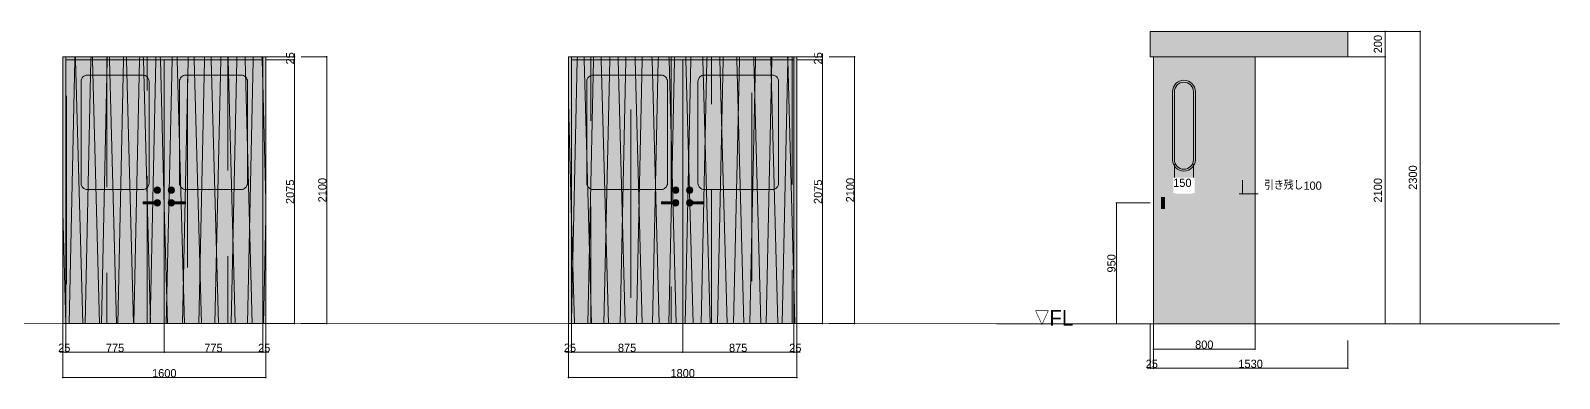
# Model space of a CAD drawing. Header units: millimetres. Extents: x -376000 to 292178, y -193032 to 188048.
# Drawn here: x -245983 to -233942, y 87299 to 90035 of the extents above; entities that cross this region are included whole.
import ezdxf

# ---------------------------------------------------------------- set-up
doc = ezdxf.new("R2010")
doc.units = ezdxf.units.MM
doc.header["$PDMODE"] = 1
doc.header["$PDSIZE"] = -2
doc.layers.add('02_0.25', color=1, linetype='Continuous', lineweight=25, true_color=0xff0000)
doc.layers.add('04_0.10', color=7, linetype='Continuous', lineweight=9, true_color=0x0099ff)
for name, color, linetype, lineweight in [('07_文字・記号', 7, 'Continuous', 9), ('_平面図（新設） (2D)', 7, 'Continuous', 5), ('一般', 7, 'Continuous', 5), ('寸法', 7, 'Continuous', 5)]:
    doc.layers.add(name, color=color, linetype=linetype, lineweight=lineweight)
doc.styles.add('Hiragino Kaku Gothic Pro W3', font='', dxfattribs={"bigfont": 'Hiragino Kaku Gothic Pro W3'})
doc.styles.add('Hiragino Sans W3', font='', dxfattribs={"bigfont": 'Hiragino Sans W3'})
doc.styles.get('Hiragino Kaku Gothic Pro W3').set_extended_font_data('Hiragino Kaku Gothic Pro W3')
doc.styles.get('Hiragino Sans W3').set_extended_font_data('Hiragino Sans W3')
doc.dimstyles.new('建具表寸法', dxfattribs={"dimtxt": 161.781684, "dimasz": 0.199988, "dimexe": 0, "dimexo": 0.3, "dimgap": 0.005, "dimtad": 1, "dimdsep": 46, "dimtxsty": 'Hiragino Sans W3', "dimblk": 'DOT', "dimblk1": 'DOT', "dimblk2": 'DOT', "dimcen": 0, "dimazin": 0, "dimtfac": 1, "dimtix": 1, "dimtmove": 0, "dimatfit": 0, "dimldrblk": 'VW_FILLEDARROW', "dimfxl": 1, "dimfrac": 2, "dimtolj": 1, "dimarcsym": 0})
pattern_1 = [(91.554305, (0, 0), (129.37061, 153.983275), []), (90, (680.5, 445.5), (317.5, 762), [1481.6667, -673.5948]), (88.757476, (346.78, 21.5), (124.20722, -159.51736), [])]

# ---------------------------------------------------------------- blocks, each defined once
blk = doc.blocks.new('グループ-724')
at = {"layer": '04_0.10', "linetype": 'Continuous', "lineweight": 0, "true_color": 0xeee9cc}
blk.add_hatch(color=254, dxfattribs=at).paths.add_polyline_path([(-245705, 89805), (-244930, 89805), (-244930, 87730), (-245705, 87730)])
at = {"layer": '04_0.10', "linetype": 'Continuous', "lineweight": 5, "true_color": 0xccbb66}
h = blk.add_hatch(dxfattribs=at)
h.set_pattern_fill('木目縦（薄茶）-2', color=43, style=0, pattern_type=2)
h.set_pattern_definition(pattern_1)
h.paths.add_polyline_path([(-245705, 89805), (-244930, 89805), (-244930, 87730), (-245705, 87730)])
at = {"layer": '04_0.10', "linetype": 'Continuous', "lineweight": 0, "true_color": 0xd9e6cf}
h = blk.add_hatch(color=254, dxfattribs=at)
edge = h.paths.add_edge_path()
edge.add_arc((-245535, 88835), 50, 180, 270)
edge.add_line((-245535, 88785), (-245100, 88785))
edge.add_arc((-245100, 88835), 50, 270, 360)
edge.add_line((-245050, 88835), (-245050, 89635))
edge.add_arc((-245100, 89635), 50, 0, 90)
edge.add_line((-245100, 89685), (-245535, 89685))
edge.add_arc((-245535, 89635), 50, 90, 180)
edge.add_line((-245585, 89635), (-245585, 88835))
at = {"layer": '04_0.10', "linetype": 'Continuous', "lineweight": 0}
h = blk.add_hatch(color=254, dxfattribs=at)
edge = h.paths.add_edge_path()
edge.add_arc((-244985, 88780), 25, 0, 360)
h = blk.add_hatch(color=254, dxfattribs=at)
edge = h.paths.add_edge_path()
edge.add_arc((-244978, 88680), 7, 270, 450)
edge.add_line((-244978, 88687), (-245097, 88687))
edge.add_line((-245097, 88687), (-245097, 88673))
edge.add_line((-245097, 88673), (-244978, 88673))
h = blk.add_hatch(color=254, dxfattribs=at)
edge = h.paths.add_edge_path()
edge.add_arc((-244985, 88680), 25, 0, 360)
at = {"layer": '04_0.10', "color": 251, "flags": 128}
for points in [[(-245705, 89805), (-244930, 89805), (-244930, 87730), (-245705, 87730)], [(-245705, 89805), (-244930, 89805), (-244930, 87730), (-245705, 87730)], [(-244988, 88792), (-244983, 88792), (-244983, 88767), (-244988, 88767)]]:
    blk.add_lwpolyline(points, close=True, dxfattribs=at)
for points in [[(-245585, 88835, 0.414214), (-245535, 88785), (-245100, 88785, 0.414214), (-245050, 88835), (-245050, 89635, 0.414214), (-245100, 89685), (-245535, 89685, 0.414214), (-245585, 89635)], [(-244978, 88673, 1), (-244978, 88687), (-245097, 88687), (-245097, 88673)]]:
    blk.add_lwpolyline(points, format="xyb", close=True, dxfattribs=at)
at = {"layer": '04_0.10', "color": 251}
for centre in [(-244985, 88780), (-244985, 88680)]:
    blk.add_circle(centre, 25, dxfattribs=at)
blk = doc.blocks.new('グループ-725')
at = {"layer": '04_0.10', "linetype": 'Continuous', "lineweight": 0, "true_color": 0xeee9cc}
blk.add_hatch(color=254, dxfattribs=at).paths.add_polyline_path([(-244155, 89805), (-244930, 89805), (-244930, 87730), (-244155, 87730)])
at = {"layer": '04_0.10', "linetype": 'Continuous', "lineweight": 5, "true_color": 0xccbb66}
h = blk.add_hatch(dxfattribs=at)
h.set_pattern_fill('木目縦（薄茶）-2', color=43, style=0, pattern_type=2)
h.set_pattern_definition(pattern_1)
h.paths.add_polyline_path([(-244155, 89805), (-244930, 89805), (-244930, 87730), (-244155, 87730)])
at = {"layer": '04_0.10', "linetype": 'Continuous', "lineweight": 0, "true_color": 0xd9e6cf}
h = blk.add_hatch(color=254, dxfattribs=at)
edge = h.paths.add_edge_path()
edge.add_arc((-244325, 88835), 50, 270, 360, ccw=False)
edge.add_line((-244325, 88785), (-244760, 88785))
edge.add_arc((-244760, 88835), 50, 180, 270, ccw=False)
edge.add_line((-244810, 88835), (-244810, 89635))
edge.add_arc((-244760, 89635), 50, 90, 180, ccw=False)
edge.add_line((-244760, 89685), (-244325, 89685))
edge.add_arc((-244325, 89635), 50, 0, 90, ccw=False)
edge.add_line((-244275, 89635), (-244275, 88835))
at = {"layer": '04_0.10', "linetype": 'Continuous', "lineweight": 0}
h = blk.add_hatch(color=254, dxfattribs=at)
edge = h.paths.add_edge_path()
edge.add_arc((-244875, 88780), 25, 0, 360)
h = blk.add_hatch(color=254, dxfattribs=at)
edge = h.paths.add_edge_path()
edge.add_arc((-244875, 88680), 25, 0, 360)
h = blk.add_hatch(color=254, dxfattribs=at)
edge = h.paths.add_edge_path()
edge.add_arc((-244883, 88680), 7, 90, 270, ccw=False)
edge.add_line((-244883, 88687), (-244764, 88687))
edge.add_line((-244764, 88687), (-244764, 88673))
edge.add_line((-244764, 88673), (-244883, 88673))
at = {"layer": '04_0.10', "color": 251, "flags": 128}
for points in [[(-244155, 89805), (-244930, 89805), (-244930, 87730), (-244155, 87730)], [(-244155, 89805), (-244930, 89805), (-244930, 87730), (-244155, 87730)], [(-244878, 88792), (-244873, 88792), (-244873, 88767), (-244878, 88767)]]:
    blk.add_lwpolyline(points, close=True, dxfattribs=at)
for points in [[(-244275, 88835, -0.414214), (-244325, 88785), (-244760, 88785, -0.414214), (-244810, 88835), (-244810, 89635, -0.414214), (-244760, 89685), (-244325, 89685, -0.414214), (-244275, 89635)], [(-244883, 88673, -1), (-244883, 88687), (-244764, 88687), (-244764, 88673)]]:
    blk.add_lwpolyline(points, format="xyb", close=True, dxfattribs=at)
at = {"layer": '04_0.10', "color": 251}
for centre in [(-244875, 88780), (-244875, 88680)]:
    blk.add_circle(centre, 25, dxfattribs=at)
blk = doc.blocks.new('グループ-726')
at = {"layer": '04_0.10', "color": 251}
for name in ['グループ-724', 'グループ-725']:
    blk.add_blockref(name, (0, 0), dxfattribs=at)
blk = doc.blocks.new('グループ-727')
at = {"layer": '04_0.10', "linetype": 'Continuous', "lineweight": 0, "true_color": 0xeee9cc, "transparency": 33554687}
for points in [[(-245730, 89830), (-245705, 89830), (-245705, 87730), (-245730, 87730)], [(-245705, 89830), (-244155, 89830), (-244155, 89805), (-245705, 89805)], [(-244155, 89830), (-244130, 89830), (-244130, 87730), (-244155, 87730)]]:
    blk.add_hatch(color=254, dxfattribs=at).paths.add_polyline_path(points)
at = {"layer": '04_0.10', "linetype": 'Continuous', "lineweight": 5, "true_color": 0xccbb66, "transparency": 33554687}
h = blk.add_hatch(dxfattribs=at)
h.set_pattern_fill('木目縦（薄茶）-2', color=43, style=0, pattern_type=2)
h.set_pattern_definition(pattern_1)
h.paths.add_polyline_path([(-245730, 89830), (-245705, 89830), (-245705, 87730), (-245730, 87730)])
h = blk.add_hatch(dxfattribs=at)
h.set_pattern_fill('木目縦（薄茶）-2', color=43, style=0, pattern_type=2)
h.set_pattern_definition(pattern_1)
h.paths.add_polyline_path([(-245705, 89830), (-244155, 89830), (-244155, 89805), (-245705, 89805)])
h = blk.add_hatch(dxfattribs=at)
h.set_pattern_fill('木目縦（薄茶）-2', color=43, style=0, pattern_type=2)
h.set_pattern_definition(pattern_1)
h.paths.add_polyline_path([(-244155, 89830), (-244130, 89830), (-244130, 87730), (-244155, 87730)])
at = {"layer": '04_0.10', "color": 251, "transparency": 33554687, "flags": 128}
for points in [[(-245730, 89830), (-245705, 89830), (-245705, 87730), (-245730, 87730)], [(-245705, 89830), (-244155, 89830), (-244155, 89805), (-245705, 89805)], [(-244155, 89830), (-244130, 89830), (-244130, 87730), (-244155, 87730)]]:
    blk.add_lwpolyline(points, close=True, dxfattribs=at)
at = {"layer": '04_0.10', "color": 7}
blk.add_blockref('グループ-726', (0, 0), dxfattribs=at)
blk = doc.blocks.new('_Dot')
at = {"color": 0, "linetype": 'ByBlock', "lineweight": -2}
blk.add_line((-0.5, 0), (-1, 0), dxfattribs=at)
at = {"color": 0, "linetype": 'ByBlock', "const_width": 0.5}
blk.add_lwpolyline([(-0.25, 0, 1), (0.25, 0, 1)], format="xyb", close=True, dxfattribs=at)
blk = doc.blocks.new('*D1166')
at = {"layer": 'Defpoints', "color": 0}
for p in [(-244130, 89830), (-243905, 89830), (-244130, 89805)]:
    blk.add_point(p, dxfattribs=at)
at = {"layer": '一般', "color": 0, "lineweight": -2}
for p, q in [((-244130, 89830), (-243905, 89830)), ((-243905, 89842), (-243905, 89854)), ((-243905, 89805), (-243905, 89830)), ((-244130, 89805), (-243905, 89805)), ((-243905, 89793), (-243905, 89781))]:
    blk.add_line(p, q, dxfattribs=at)
at = {"layer": '一般', "color": 0, "lineweight": -2, "xscale": 11.999267578125, "yscale": 11.999267578125, "zscale": 11.999267578125}
for p, rotation in [((-243905, 89830), 270), ((-243905, 89805), 90)]:
    blk.add_blockref('_Dot', p, dxfattribs=dict(at, rotation=rotation))
at = {"layer": '一般', "color": 0, "insert": (-243939, 89817), "char_height": 64.7, "attachment_point": 5, "rotation": 90, "style": 'Hiragino Kaku Gothic Pro W3'}
blk.add_mtext('\\A1;25', dxfattribs=at)
blk = doc.blocks.new('VW_FILLEDARROW')
at = {"color": 0, "linetype": 'Continuous', "lineweight": 5, "transparency": 16777216, "flags": 128}
blk.add_lwpolyline([(-161.3, 43.2), (0, 0), (-161.3, -43.2)], close=True, dxfattribs=at)
blk = doc.blocks.new('*D1167')
at = {"layer": 'Defpoints', "color": 0}
for p in [(-244130, 89805), (-243905, 89805), (-244130, 87730)]:
    blk.add_point(p, dxfattribs=at)
at = {"layer": '一般', "color": 0, "lineweight": -2}
for p, q in [((-244130, 89805), (-243905, 89805)), ((-243905, 87742), (-243905, 89793)), ((-244130, 87730), (-243905, 87730))]:
    blk.add_line(p, q, dxfattribs=at)
at = {"layer": '一般', "color": 0, "lineweight": -2, "xscale": 11.999267578125, "yscale": 11.999267578125, "zscale": 11.999267578125}
for p, rotation in [((-243905, 89805), 90), ((-243905, 87730), 270)]:
    blk.add_blockref('_Dot', p, dxfattribs=dict(at, rotation=rotation))
at = {"layer": '一般', "color": 0, "insert": (-243939, 88767), "char_height": 64.7, "attachment_point": 5, "rotation": 90, "style": 'Hiragino Kaku Gothic Pro W3'}
blk.add_mtext('\\A1;2075', dxfattribs=at)
blk = doc.blocks.new('*D1168')
at = {"layer": 'Defpoints', "color": 0}
for p in [(-244155, 87730), (-244130, 87730), (-244130, 87505)]:
    blk.add_point(p, dxfattribs=at)
at = {"layer": '一般', "color": 0, "lineweight": -2}
for p, q in [((-244155, 87730), (-244155, 87505)), ((-244130, 87730), (-244130, 87505)), ((-244167, 87505), (-244179, 87505)), ((-244155, 87505), (-244130, 87505)), ((-244118, 87505), (-244106, 87505))]:
    blk.add_line(p, q, dxfattribs=at)
at = {"layer": '一般', "color": 0, "lineweight": -2, "xscale": 11.999267578125, "yscale": 11.999267578125, "zscale": 11.999267578125}
blk.add_blockref('_Dot', (-244155, 87505), dxfattribs=at)
at = {"layer": '一般', "color": 0, "lineweight": -2, "xscale": 11.999267578125, "yscale": 11.999267578125, "zscale": 11.999267578125, "rotation": 180}
blk.add_blockref('_Dot', (-244130, 87505), dxfattribs=at)
at = {"layer": '一般', "color": 0, "insert": (-244143, 87538), "char_height": 64.7, "attachment_point": 5, "style": 'Hiragino Kaku Gothic Pro W3'}
blk.add_mtext('\\A1;25', dxfattribs=at)
blk = doc.blocks.new('*D1169')
at = {"layer": 'Defpoints', "color": 0}
for p in [(-244930, 87730), (-244155, 87730), (-244155, 87505)]:
    blk.add_point(p, dxfattribs=at)
at = {"layer": '一般', "color": 0, "lineweight": -2}
for p, q in [((-244930, 87730), (-244930, 87505)), ((-244155, 87730), (-244155, 87505)), ((-244918, 87505), (-244167, 87505))]:
    blk.add_line(p, q, dxfattribs=at)
at = {"layer": '一般', "color": 0, "lineweight": -2, "xscale": 11.999267578125, "yscale": 11.999267578125, "zscale": 11.999267578125, "rotation": 180}
blk.add_blockref('_Dot', (-244930, 87505), dxfattribs=at)
at = {"layer": '一般', "color": 0, "lineweight": -2, "xscale": 11.999267578125, "yscale": 11.999267578125, "zscale": 11.999267578125}
blk.add_blockref('_Dot', (-244155, 87505), dxfattribs=at)
at = {"layer": '一般', "color": 0, "insert": (-244543, 87538), "char_height": 64.7, "attachment_point": 5, "style": 'Hiragino Kaku Gothic Pro W3'}
blk.add_mtext('\\A1;775', dxfattribs=at)
blk = doc.blocks.new('*D1170')
at = {"layer": 'Defpoints', "color": 0}
for p in [(-245705, 87730), (-244930, 87730), (-244930, 87505)]:
    blk.add_point(p, dxfattribs=at)
at = {"layer": '一般', "color": 0, "lineweight": -2}
for p, q in [((-245705, 87730), (-245705, 87505)), ((-244930, 87730), (-244930, 87505)), ((-245693, 87505), (-244942, 87505))]:
    blk.add_line(p, q, dxfattribs=at)
at = {"layer": '一般', "color": 0, "lineweight": -2, "xscale": 11.999267578125, "yscale": 11.999267578125, "zscale": 11.999267578125, "rotation": 180}
blk.add_blockref('_Dot', (-245705, 87505), dxfattribs=at)
at = {"layer": '一般', "color": 0, "lineweight": -2, "xscale": 11.999267578125, "yscale": 11.999267578125, "zscale": 11.999267578125}
blk.add_blockref('_Dot', (-244930, 87505), dxfattribs=at)
at = {"layer": '一般', "color": 0, "insert": (-245318, 87538), "char_height": 64.7, "attachment_point": 5, "style": 'Hiragino Kaku Gothic Pro W3'}
blk.add_mtext('\\A1;775', dxfattribs=at)
blk = doc.blocks.new('*D1171')
at = {"layer": 'Defpoints', "color": 0}
for p in [(-245730, 87730), (-245705, 87730), (-245705, 87505)]:
    blk.add_point(p, dxfattribs=at)
at = {"layer": '一般', "color": 0, "lineweight": -2}
for p, q in [((-245730, 87730), (-245730, 87505)), ((-245705, 87730), (-245705, 87505)), ((-245742, 87505), (-245754, 87505)), ((-245730, 87505), (-245705, 87505)), ((-245693, 87505), (-245681, 87505))]:
    blk.add_line(p, q, dxfattribs=at)
at = {"layer": '一般', "color": 0, "lineweight": -2, "xscale": 11.999267578125, "yscale": 11.999267578125, "zscale": 11.999267578125}
blk.add_blockref('_Dot', (-245730, 87505), dxfattribs=at)
at = {"layer": '一般', "color": 0, "lineweight": -2, "xscale": 11.999267578125, "yscale": 11.999267578125, "zscale": 11.999267578125, "rotation": 180}
blk.add_blockref('_Dot', (-245705, 87505), dxfattribs=at)
at = {"layer": '一般', "color": 0, "insert": (-245718, 87539), "char_height": 64.7, "attachment_point": 5, "style": 'Hiragino Kaku Gothic Pro W3'}
blk.add_mtext('\\A1;25', dxfattribs=at)
blk = doc.blocks.new('*D1172')
at = {"layer": 'Defpoints', "color": 0}
for p in [(-245730, 87505), (-244130, 87505), (-244130, 87305)]:
    blk.add_point(p, dxfattribs=at)
at = {"layer": '一般', "color": 0, "lineweight": -2}
for p, q in [((-245730, 87505), (-245730, 87305)), ((-244130, 87505), (-244130, 87305)), ((-245718, 87305), (-244142, 87305))]:
    blk.add_line(p, q, dxfattribs=at)
at = {"layer": '一般', "color": 0, "lineweight": -2, "xscale": 11.999267578125, "yscale": 11.999267578125, "zscale": 11.999267578125, "rotation": 180}
blk.add_blockref('_Dot', (-245730, 87305), dxfattribs=at)
at = {"layer": '一般', "color": 0, "lineweight": -2, "xscale": 11.999267578125, "yscale": 11.999267578125, "zscale": 11.999267578125}
blk.add_blockref('_Dot', (-244130, 87305), dxfattribs=at)
at = {"layer": '一般', "color": 0, "insert": (-244930, 87339), "char_height": 64.7, "attachment_point": 5, "style": 'Hiragino Kaku Gothic Pro W3'}
blk.add_mtext('\\A1;1600', dxfattribs=at)
blk = doc.blocks.new('グループ-728')
at = {"layer": '04_0.10', "linetype": 'Continuous', "lineweight": 0, "true_color": 0xeee9cc}
blk.add_hatch(color=254, dxfattribs=at).paths.add_polyline_path([(-241722, 89805), (-240847, 89805), (-240847, 87730), (-241722, 87730)])
at = {"layer": '04_0.10', "linetype": 'Continuous', "lineweight": 5, "true_color": 0xccbb66}
h = blk.add_hatch(dxfattribs=at)
h.set_pattern_fill('木目縦（薄茶）-2', color=43, style=0, pattern_type=2)
h.set_pattern_definition(pattern_1)
h.paths.add_polyline_path([(-241722, 89805), (-240847, 89805), (-240847, 87730), (-241722, 87730)])
at = {"layer": '04_0.10', "linetype": 'Continuous', "lineweight": 0, "true_color": 0xd9e6cf}
h = blk.add_hatch(color=254, dxfattribs=at)
edge = h.paths.add_edge_path()
edge.add_arc((-241552, 88835), 50, 180, 270)
edge.add_line((-241552, 88785), (-241017, 88785))
edge.add_arc((-241017, 88835), 50, 270, 360)
edge.add_line((-240967, 88835), (-240967, 89635))
edge.add_arc((-241017, 89635), 50, 0, 90)
edge.add_line((-241017, 89685), (-241552, 89685))
edge.add_arc((-241552, 89635), 50, 90, 180)
edge.add_line((-241602, 89635), (-241602, 88835))
at = {"layer": '04_0.10', "linetype": 'Continuous', "lineweight": 0}
h = blk.add_hatch(color=254, dxfattribs=at)
edge = h.paths.add_edge_path()
edge.add_arc((-240902, 88780), 25, 0, 360)
h = blk.add_hatch(color=254, dxfattribs=at)
edge = h.paths.add_edge_path()
edge.add_arc((-240895, 88680), 7, 270, 450)
edge.add_line((-240895, 88687), (-241014, 88687))
edge.add_line((-241014, 88687), (-241014, 88673))
edge.add_line((-241014, 88673), (-240895, 88673))
h = blk.add_hatch(color=254, dxfattribs=at)
edge = h.paths.add_edge_path()
edge.add_arc((-240902, 88680), 25, 0, 360)
at = {"layer": '04_0.10', "color": 251, "flags": 128}
for points in [[(-241722, 89805), (-240847, 89805), (-240847, 87730), (-241722, 87730)], [(-241722, 89805), (-240847, 89805), (-240847, 87730), (-241722, 87730)], [(-240905, 88792), (-240900, 88792), (-240900, 88767), (-240905, 88767)]]:
    blk.add_lwpolyline(points, close=True, dxfattribs=at)
for points in [[(-241602, 88835, 0.414214), (-241552, 88785), (-241017, 88785, 0.414214), (-240967, 88835), (-240967, 89635, 0.414214), (-241017, 89685), (-241552, 89685, 0.414214), (-241602, 89635)], [(-240895, 88673, 1), (-240895, 88687), (-241014, 88687), (-241014, 88673)]]:
    blk.add_lwpolyline(points, format="xyb", close=True, dxfattribs=at)
at = {"layer": '04_0.10', "color": 251}
for centre in [(-240902, 88780), (-240902, 88680)]:
    blk.add_circle(centre, 25, dxfattribs=at)
blk = doc.blocks.new('グループ-729')
at = {"layer": '04_0.10', "linetype": 'Continuous', "lineweight": 0, "true_color": 0xeee9cc}
blk.add_hatch(color=254, dxfattribs=at).paths.add_polyline_path([(-239972, 89805), (-240847, 89805), (-240847, 87730), (-239972, 87730)])
at = {"layer": '04_0.10', "linetype": 'Continuous', "lineweight": 5, "true_color": 0xccbb66}
h = blk.add_hatch(dxfattribs=at)
h.set_pattern_fill('木目縦（薄茶）-2', color=43, style=0, pattern_type=2)
h.set_pattern_definition(pattern_1)
h.paths.add_polyline_path([(-239972, 89805), (-240847, 89805), (-240847, 87730), (-239972, 87730)])
at = {"layer": '04_0.10', "linetype": 'Continuous', "lineweight": 0, "true_color": 0xd9e6cf}
h = blk.add_hatch(color=254, dxfattribs=at)
edge = h.paths.add_edge_path()
edge.add_arc((-240142, 88835), 50, 270, 360, ccw=False)
edge.add_line((-240142, 88785), (-240677, 88785))
edge.add_arc((-240677, 88835), 50, 180, 270, ccw=False)
edge.add_line((-240727, 88835), (-240727, 89635))
edge.add_arc((-240677, 89635), 50, 90, 180, ccw=False)
edge.add_line((-240677, 89685), (-240142, 89685))
edge.add_arc((-240142, 89635), 50, 0, 90, ccw=False)
edge.add_line((-240092, 89635), (-240092, 88835))
at = {"layer": '04_0.10', "linetype": 'Continuous', "lineweight": 0}
h = blk.add_hatch(color=254, dxfattribs=at)
edge = h.paths.add_edge_path()
edge.add_arc((-240792, 88780), 25, 0, 360)
h = blk.add_hatch(color=254, dxfattribs=at)
edge = h.paths.add_edge_path()
edge.add_arc((-240792, 88680), 25, 0, 360)
h = blk.add_hatch(color=254, dxfattribs=at)
edge = h.paths.add_edge_path()
edge.add_arc((-240799, 88680), 7, 90, 270, ccw=False)
edge.add_line((-240799, 88687), (-240681, 88687))
edge.add_line((-240681, 88687), (-240681, 88673))
edge.add_line((-240681, 88673), (-240799, 88673))
at = {"layer": '04_0.10', "color": 251, "flags": 128}
for points in [[(-239972, 89805), (-240847, 89805), (-240847, 87730), (-239972, 87730)], [(-239972, 89805), (-240847, 89805), (-240847, 87730), (-239972, 87730)], [(-240795, 88792), (-240790, 88792), (-240790, 88767), (-240795, 88767)]]:
    blk.add_lwpolyline(points, close=True, dxfattribs=at)
for points in [[(-240092, 88835, -0.414214), (-240142, 88785), (-240677, 88785, -0.414214), (-240727, 88835), (-240727, 89635, -0.414214), (-240677, 89685), (-240142, 89685, -0.414214), (-240092, 89635)], [(-240799, 88673, -1), (-240799, 88687), (-240681, 88687), (-240681, 88673)]]:
    blk.add_lwpolyline(points, format="xyb", close=True, dxfattribs=at)
at = {"layer": '04_0.10', "color": 251}
for centre in [(-240792, 88780), (-240792, 88680)]:
    blk.add_circle(centre, 25, dxfattribs=at)
blk = doc.blocks.new('グループ-730')
at = {"layer": '04_0.10', "color": 251}
for name in ['グループ-728', 'グループ-729']:
    blk.add_blockref(name, (0, 0), dxfattribs=at)
blk = doc.blocks.new('グループ-731')
at = {"layer": '04_0.10', "linetype": 'Continuous', "lineweight": 0, "true_color": 0xeee9cc, "transparency": 33554687}
for points in [[(-241747, 89830), (-241722, 89830), (-241722, 87730), (-241747, 87730)], [(-241722, 89830), (-239972, 89830), (-239972, 89805), (-241722, 89805)], [(-239972, 89830), (-239947, 89830), (-239947, 87730), (-239972, 87730)]]:
    blk.add_hatch(color=254, dxfattribs=at).paths.add_polyline_path(points)
at = {"layer": '04_0.10', "linetype": 'Continuous', "lineweight": 5, "true_color": 0xccbb66, "transparency": 33554687}
h = blk.add_hatch(dxfattribs=at)
h.set_pattern_fill('木目縦（薄茶）-2', color=43, style=0, pattern_type=2)
h.set_pattern_definition(pattern_1)
h.paths.add_polyline_path([(-241747, 89830), (-241722, 89830), (-241722, 87730), (-241747, 87730)])
h = blk.add_hatch(dxfattribs=at)
h.set_pattern_fill('木目縦（薄茶）-2', color=43, style=0, pattern_type=2)
h.set_pattern_definition(pattern_1)
h.paths.add_polyline_path([(-241722, 89830), (-239972, 89830), (-239972, 89805), (-241722, 89805)])
h = blk.add_hatch(dxfattribs=at)
h.set_pattern_fill('木目縦（薄茶）-2', color=43, style=0, pattern_type=2)
h.set_pattern_definition(pattern_1)
h.paths.add_polyline_path([(-239972, 89830), (-239947, 89830), (-239947, 87730), (-239972, 87730)])
at = {"layer": '04_0.10', "color": 251, "transparency": 33554687, "flags": 128}
for points in [[(-241747, 89830), (-241722, 89830), (-241722, 87730), (-241747, 87730)], [(-241722, 89830), (-239972, 89830), (-239972, 89805), (-241722, 89805)], [(-239972, 89830), (-239947, 89830), (-239947, 87730), (-239972, 87730)]]:
    blk.add_lwpolyline(points, close=True, dxfattribs=at)
at = {"layer": '04_0.10', "color": 7}
blk.add_blockref('グループ-730', (0, 0), dxfattribs=at)
blk = doc.blocks.new('*D1177')
at = {"layer": 'Defpoints', "color": 0}
for p in [(-239947, 89830), (-239747, 89830), (-239947, 89805)]:
    blk.add_point(p, dxfattribs=at)
at = {"layer": '一般', "color": 0, "lineweight": -2}
for p, q in [((-239947, 89830), (-239747, 89830)), ((-239747, 89842), (-239747, 89854)), ((-239747, 89805), (-239747, 89830)), ((-239947, 89805), (-239747, 89805)), ((-239747, 89793), (-239747, 89781))]:
    blk.add_line(p, q, dxfattribs=at)
at = {"layer": '一般', "color": 0, "lineweight": -2, "xscale": 11.999267578125, "yscale": 11.999267578125, "zscale": 11.999267578125}
for p, rotation in [((-239747, 89830), 270), ((-239747, 89805), 90)]:
    blk.add_blockref('_Dot', p, dxfattribs=dict(at, rotation=rotation))
at = {"layer": '一般', "color": 0, "insert": (-239781, 89817), "char_height": 64.7, "attachment_point": 5, "rotation": 90, "style": 'Hiragino Kaku Gothic Pro W3'}
blk.add_mtext('\\A1;25', dxfattribs=at)
blk = doc.blocks.new('*D1178')
at = {"layer": 'Defpoints', "color": 0}
for p in [(-239947, 89805), (-239747, 89805), (-239947, 87730)]:
    blk.add_point(p, dxfattribs=at)
at = {"layer": '一般', "color": 0, "lineweight": -2}
for p, q in [((-239947, 89805), (-239747, 89805)), ((-239747, 87742), (-239747, 89793)), ((-239947, 87730), (-239747, 87730))]:
    blk.add_line(p, q, dxfattribs=at)
at = {"layer": '一般', "color": 0, "lineweight": -2, "xscale": 11.999267578125, "yscale": 11.999267578125, "zscale": 11.999267578125}
for p, rotation in [((-239747, 89805), 90), ((-239747, 87730), 270)]:
    blk.add_blockref('_Dot', p, dxfattribs=dict(at, rotation=rotation))
at = {"layer": '一般', "color": 0, "insert": (-239781, 88767), "char_height": 64.7, "attachment_point": 5, "rotation": 90, "style": 'Hiragino Kaku Gothic Pro W3'}
blk.add_mtext('\\A1;2075', dxfattribs=at)
blk = doc.blocks.new('*D1179')
at = {"layer": 'Defpoints', "color": 0}
for p in [(-239693, 89830), (-239493, 89830), (-239693, 87730)]:
    blk.add_point(p, dxfattribs=at)
at = {"layer": '一般', "color": 0, "lineweight": -2}
for p, q in [((-239693, 89830), (-239493, 89830)), ((-239493, 87742), (-239493, 89818)), ((-239693, 87730), (-239493, 87730))]:
    blk.add_line(p, q, dxfattribs=at)
at = {"layer": '一般', "color": 0, "lineweight": -2, "xscale": 11.999267578125, "yscale": 11.999267578125, "zscale": 11.999267578125}
for p, rotation in [((-239493, 89830), 90), ((-239493, 87730), 270)]:
    blk.add_blockref('_Dot', p, dxfattribs=dict(at, rotation=rotation))
at = {"layer": '一般', "color": 0, "insert": (-239527, 88780), "char_height": 64.7, "attachment_point": 5, "rotation": 90, "style": 'Hiragino Kaku Gothic Pro W3'}
blk.add_mtext('\\A1;2100', dxfattribs=at)
blk = doc.blocks.new('*D1180')
at = {"layer": 'Defpoints', "color": 0}
for p in [(-239972, 87730), (-239947, 87730), (-239947, 87505)]:
    blk.add_point(p, dxfattribs=at)
at = {"layer": '一般', "color": 0, "lineweight": -2}
for p, q in [((-239972, 87730), (-239972, 87505)), ((-239947, 87730), (-239947, 87505)), ((-239984, 87505), (-239996, 87505)), ((-239972, 87505), (-239947, 87505)), ((-239935, 87505), (-239923, 87505))]:
    blk.add_line(p, q, dxfattribs=at)
at = {"layer": '一般', "color": 0, "lineweight": -2, "xscale": 11.999267578125, "yscale": 11.999267578125, "zscale": 11.999267578125}
blk.add_blockref('_Dot', (-239972, 87505), dxfattribs=at)
at = {"layer": '一般', "color": 0, "lineweight": -2, "xscale": 11.999267578125, "yscale": 11.999267578125, "zscale": 11.999267578125, "rotation": 180}
blk.add_blockref('_Dot', (-239947, 87505), dxfattribs=at)
at = {"layer": '一般', "color": 0, "insert": (-239960, 87538), "char_height": 64.7, "attachment_point": 5, "style": 'Hiragino Kaku Gothic Pro W3'}
blk.add_mtext('\\A1;25', dxfattribs=at)
blk = doc.blocks.new('*D1181')
at = {"layer": 'Defpoints', "color": 0}
for p in [(-240847, 87730), (-239972, 87730), (-239972, 87505)]:
    blk.add_point(p, dxfattribs=at)
at = {"layer": '一般', "color": 0, "lineweight": -2}
for p, q in [((-240847, 87730), (-240847, 87505)), ((-239972, 87730), (-239972, 87505)), ((-240835, 87505), (-239984, 87505))]:
    blk.add_line(p, q, dxfattribs=at)
at = {"layer": '一般', "color": 0, "lineweight": -2, "xscale": 11.999267578125, "yscale": 11.999267578125, "zscale": 11.999267578125, "rotation": 180}
blk.add_blockref('_Dot', (-240847, 87505), dxfattribs=at)
at = {"layer": '一般', "color": 0, "lineweight": -2, "xscale": 11.999267578125, "yscale": 11.999267578125, "zscale": 11.999267578125}
blk.add_blockref('_Dot', (-239972, 87505), dxfattribs=at)
at = {"layer": '一般', "color": 0, "insert": (-240410, 87539), "char_height": 64.7, "attachment_point": 5, "style": 'Hiragino Kaku Gothic Pro W3'}
blk.add_mtext('\\A1;875', dxfattribs=at)
blk = doc.blocks.new('*D1182')
at = {"layer": 'Defpoints', "color": 0}
for p in [(-241722, 87730), (-240847, 87730), (-240847, 87505)]:
    blk.add_point(p, dxfattribs=at)
at = {"layer": '一般', "color": 0, "lineweight": -2}
for p, q in [((-241722, 87730), (-241722, 87505)), ((-240847, 87730), (-240847, 87505)), ((-241710, 87505), (-240859, 87505))]:
    blk.add_line(p, q, dxfattribs=at)
at = {"layer": '一般', "color": 0, "lineweight": -2, "xscale": 11.999267578125, "yscale": 11.999267578125, "zscale": 11.999267578125, "rotation": 180}
blk.add_blockref('_Dot', (-241722, 87505), dxfattribs=at)
at = {"layer": '一般', "color": 0, "lineweight": -2, "xscale": 11.999267578125, "yscale": 11.999267578125, "zscale": 11.999267578125}
blk.add_blockref('_Dot', (-240847, 87505), dxfattribs=at)
at = {"layer": '一般', "color": 0, "insert": (-241285, 87539), "char_height": 64.7, "attachment_point": 5, "style": 'Hiragino Kaku Gothic Pro W3'}
blk.add_mtext('\\A1;875', dxfattribs=at)
blk = doc.blocks.new('*D1183')
at = {"layer": 'Defpoints', "color": 0}
for p in [(-241747, 87730), (-241722, 87730), (-241722, 87505)]:
    blk.add_point(p, dxfattribs=at)
at = {"layer": '一般', "color": 0, "lineweight": -2}
for p, q in [((-241747, 87730), (-241747, 87505)), ((-241722, 87730), (-241722, 87505)), ((-241759, 87505), (-241771, 87505)), ((-241747, 87505), (-241722, 87505)), ((-241710, 87505), (-241698, 87505))]:
    blk.add_line(p, q, dxfattribs=at)
at = {"layer": '一般', "color": 0, "lineweight": -2, "xscale": 11.999267578125, "yscale": 11.999267578125, "zscale": 11.999267578125}
blk.add_blockref('_Dot', (-241747, 87505), dxfattribs=at)
at = {"layer": '一般', "color": 0, "lineweight": -2, "xscale": 11.999267578125, "yscale": 11.999267578125, "zscale": 11.999267578125, "rotation": 180}
blk.add_blockref('_Dot', (-241722, 87505), dxfattribs=at)
at = {"layer": '一般', "color": 0, "insert": (-241735, 87539), "char_height": 64.7, "attachment_point": 5, "style": 'Hiragino Kaku Gothic Pro W3'}
blk.add_mtext('\\A1;25', dxfattribs=at)
blk = doc.blocks.new('*D1184')
at = {"layer": 'Defpoints', "color": 0}
for p in [(-241747, 87505), (-239947, 87505), (-239947, 87305)]:
    blk.add_point(p, dxfattribs=at)
at = {"layer": '一般', "color": 0, "lineweight": -2}
for p, q in [((-241747, 87505), (-241747, 87305)), ((-239947, 87505), (-239947, 87305)), ((-241735, 87305), (-239959, 87305))]:
    blk.add_line(p, q, dxfattribs=at)
at = {"layer": '一般', "color": 0, "lineweight": -2, "xscale": 11.999267578125, "yscale": 11.999267578125, "zscale": 11.999267578125, "rotation": 180}
blk.add_blockref('_Dot', (-241747, 87305), dxfattribs=at)
at = {"layer": '一般', "color": 0, "lineweight": -2, "xscale": 11.999267578125, "yscale": 11.999267578125, "zscale": 11.999267578125}
blk.add_blockref('_Dot', (-239947, 87305), dxfattribs=at)
at = {"layer": '一般', "color": 0, "insert": (-240847, 87339), "char_height": 64.7, "attachment_point": 5, "style": 'Hiragino Kaku Gothic Pro W3'}
blk.add_mtext('\\A1;1800', dxfattribs=at)
blk = doc.blocks.new('*D1185')
at = {"layer": 'Defpoints', "color": 0}
for p in [(-243851, 89830), (-243651, 89830), (-243851, 87730)]:
    blk.add_point(p, dxfattribs=at)
at = {"layer": '一般', "color": 0, "lineweight": -2}
for p, q in [((-243851, 89830), (-243651, 89830)), ((-243651, 87742), (-243651, 89818)), ((-243851, 87730), (-243651, 87730))]:
    blk.add_line(p, q, dxfattribs=at)
at = {"layer": '一般', "color": 0, "lineweight": -2, "xscale": 11.999267578125, "yscale": 11.999267578125, "zscale": 11.999267578125}
for p, rotation in [((-243651, 89830), 90), ((-243651, 87730), 270)]:
    blk.add_blockref('_Dot', p, dxfattribs=dict(at, rotation=rotation))
at = {"layer": '一般', "color": 0, "insert": (-243685, 88780), "char_height": 64.7, "attachment_point": 5, "rotation": 90, "style": 'Hiragino Kaku Gothic Pro W3'}
blk.add_mtext('\\A1;2100', dxfattribs=at)
blk = doc.blocks.new('*D1186')
at = {"layer": 'Defpoints', "color": 0}
for p in [(-237164, 87729), (-237139, 87729), (-237139, 87379)]:
    blk.add_point(p, dxfattribs=at)
at = {"layer": '寸法', "color": 0, "lineweight": -2}
for p, q in [((-237164, 87729), (-237164, 87379)), ((-237139, 87729), (-237139, 87379)), ((-237176, 87379), (-237188, 87379)), ((-237164, 87379), (-237139, 87379)), ((-237127, 87379), (-237115, 87379))]:
    blk.add_line(p, q, dxfattribs=at)
at = {"layer": '寸法', "color": 0, "lineweight": -2, "xscale": 11.999267578125, "yscale": 11.999267578125, "zscale": 11.999267578125}
blk.add_blockref('_Dot', (-237164, 87379), dxfattribs=at)
at = {"layer": '寸法', "color": 0, "lineweight": -2, "xscale": 11.999267578125, "yscale": 11.999267578125, "zscale": 11.999267578125, "rotation": 180}
blk.add_blockref('_Dot', (-237139, 87379), dxfattribs=at)
at = {"layer": '寸法', "color": 0, "insert": (-237152, 87413), "char_height": 64.7, "attachment_point": 5, "style": 'Hiragino Kaku Gothic Pro W3'}
blk.add_mtext('\\A1;25', dxfattribs=at)
blk = doc.blocks.new('*D1187')
at = {"layer": 'Defpoints', "color": 0}
for p in [(-235609, 89829), (-235314, 89829), (-235624, 87729)]:
    blk.add_point(p, dxfattribs=at)
at = {"layer": '寸法', "color": 0, "lineweight": -2}
for p, q in [((-235609, 89829), (-235314, 89829)), ((-235314, 87741), (-235314, 89817)), ((-235624, 87729), (-235314, 87729))]:
    blk.add_line(p, q, dxfattribs=at)
at = {"layer": '寸法', "color": 0, "lineweight": -2, "xscale": 11.999267578125, "yscale": 11.999267578125, "zscale": 11.999267578125}
for p, rotation in [((-235314, 89829), 90), ((-235314, 87729), 270)]:
    blk.add_blockref('_Dot', p, dxfattribs=dict(at, rotation=rotation))
at = {"layer": '寸法', "color": 0, "insert": (-235371, 88779), "char_height": 64.7, "attachment_point": 5, "rotation": 90, "style": 'Hiragino Kaku Gothic Pro W3'}
blk.add_mtext('\\A1;2100', dxfattribs=at)
blk = doc.blocks.new('*D1188')
at = {"layer": 'Defpoints', "color": 0}
for p in [(-237139, 87729), (-236339, 87729), (-236339, 87529)]:
    blk.add_point(p, dxfattribs=at)
at = {"layer": '寸法', "color": 0, "lineweight": -2}
for p, q in [((-237139, 87729), (-237139, 87529)), ((-236339, 87729), (-236339, 87529)), ((-237127, 87529), (-236351, 87529))]:
    blk.add_line(p, q, dxfattribs=at)
at = {"layer": '寸法', "color": 0, "lineweight": -2, "xscale": 11.999267578125, "yscale": 11.999267578125, "zscale": 11.999267578125, "rotation": 180}
blk.add_blockref('_Dot', (-237139, 87529), dxfattribs=at)
at = {"layer": '寸法', "color": 0, "lineweight": -2, "xscale": 11.999267578125, "yscale": 11.999267578125, "zscale": 11.999267578125}
blk.add_blockref('_Dot', (-236339, 87529), dxfattribs=at)
at = {"layer": '寸法', "color": 0, "insert": (-236739, 87564), "char_height": 64.7, "attachment_point": 5, "style": 'Hiragino Kaku Gothic Pro W3'}
blk.add_mtext('\\A1;800', dxfattribs=at)
blk = doc.blocks.new('*D1189')
at = {"layer": 'Defpoints', "color": 0}
for p in [(-236439, 88858), (-236339, 88858), (-236339, 88751)]:
    blk.add_point(p, dxfattribs=at)
at = {"layer": '寸法', "color": 0, "lineweight": -2}
for p, q in [((-236451, 88751), (-236463, 88751)), ((-236439, 88858), (-236439, 88751)), ((-236439, 88751), (-236339, 88751)), ((-236339, 88858), (-236339, 88751)), ((-236327, 88751), (-236315, 88751))]:
    blk.add_line(p, q, dxfattribs=at)
at = {"layer": '寸法', "color": 0, "lineweight": -2, "xscale": 11.999267578125, "yscale": 11.999267578125, "zscale": 11.999267578125}
blk.add_blockref('_Dot', (-236439, 88751), dxfattribs=at)
at = {"layer": '寸法', "color": 0, "lineweight": -2, "xscale": 11.999267578125, "yscale": 11.999267578125, "zscale": 11.999267578125, "rotation": 180}
blk.add_blockref('_Dot', (-236339, 88751), dxfattribs=at)
at = {"layer": '寸法', "color": 0, "insert": (-236041, 88815), "char_height": 64.71, "attachment_point": 5, "style": 'Hiragino Kaku Gothic Pro W3'}
blk.add_mtext('\\A1;引き残し100', dxfattribs=at)
blk = doc.blocks.new('*D1190')
at = {"layer": 'Defpoints', "color": 0}
for p in [(-237139, 87579), (-235609, 87597), (-235609, 87379)]:
    blk.add_point(p, dxfattribs=at)
at = {"layer": '寸法', "color": 0, "lineweight": -2}
for p, q in [((-237139, 87579), (-237139, 87379)), ((-235609, 87597), (-235609, 87379)), ((-237127, 87379), (-235621, 87379))]:
    blk.add_line(p, q, dxfattribs=at)
at = {"layer": '寸法', "color": 0, "lineweight": -2, "xscale": 11.999267578125, "yscale": 11.999267578125, "zscale": 11.999267578125, "rotation": 180}
blk.add_blockref('_Dot', (-237139, 87379), dxfattribs=at)
at = {"layer": '寸法', "color": 0, "lineweight": -2, "xscale": 11.999267578125, "yscale": 11.999267578125, "zscale": 11.999267578125}
blk.add_blockref('_Dot', (-235609, 87379), dxfattribs=at)
at = {"layer": '寸法', "color": 0, "insert": (-236374, 87413), "char_height": 64.7, "attachment_point": 5, "style": 'Hiragino Kaku Gothic Pro W3'}
blk.add_mtext('\\A1;1530', dxfattribs=at)
blk = doc.blocks.new('グループ-732')
at = {"color": 255}
blk.add_wipeout([(-236984, 88752), (-236815, 88752), (-236815, 88879), (-236984, 88879)], dxfattribs=at).dxf.layer = '寸法'
at = {"layer": '寸法', "insert": (-236984, 88870), "char_height": 64.7, "attachment_point": 1, "line_spacing_factor": 1.17239, "style": 'Hiragino Sans W3'}
blk.add_mtext('150', dxfattribs=at)
blk = doc.blocks.new('*D1192')
at = {"layer": 'Defpoints', "color": 0}
for p in [(-235314, 90029), (-235039, 90029), (-235324, 87729)]:
    blk.add_point(p, dxfattribs=at)
at = {"layer": '寸法', "color": 0, "lineweight": -2}
for p, q in [((-235314, 90029), (-235039, 90029)), ((-235039, 87741), (-235039, 90017)), ((-235324, 87729), (-235039, 87729))]:
    blk.add_line(p, q, dxfattribs=at)
at = {"layer": '寸法', "color": 0, "lineweight": -2, "xscale": 11.999267578125, "yscale": 11.999267578125, "zscale": 11.999267578125}
for p, rotation in [((-235039, 90029), 90), ((-235039, 87729), 270)]:
    blk.add_blockref('_Dot', p, dxfattribs=dict(at, rotation=rotation))
at = {"layer": '寸法', "color": 0, "insert": (-235096, 88879), "char_height": 64.7, "attachment_point": 5, "rotation": 90, "style": 'Hiragino Kaku Gothic Pro W3'}
blk.add_mtext('\\A1;2300', dxfattribs=at)
blk = doc.blocks.new('*D1193')
at = {"layer": 'Defpoints', "color": 0}
for p in [(-235609, 90029), (-235609, 89829), (-235314, 89829)]:
    blk.add_point(p, dxfattribs=at)
at = {"layer": '寸法', "color": 0, "lineweight": -2}
for p, q in [((-235609, 90029), (-235314, 90029)), ((-235314, 90017), (-235314, 89841)), ((-235609, 89829), (-235314, 89829))]:
    blk.add_line(p, q, dxfattribs=at)
at = {"layer": '寸法', "color": 0, "lineweight": -2, "xscale": 11.999267578125, "yscale": 11.999267578125, "zscale": 11.999267578125}
for p, rotation in [((-235314, 90029), 90), ((-235314, 89829), 270)]:
    blk.add_blockref('_Dot', p, dxfattribs=dict(at, rotation=rotation))
at = {"layer": '寸法', "color": 0, "insert": (-235371, 89929), "char_height": 64.7, "attachment_point": 5, "rotation": 90, "style": 'Hiragino Kaku Gothic Pro W3'}
blk.add_mtext('\\A1;200', dxfattribs=at)
blk = doc.blocks.new('*D1194')
at = {"layer": 'Defpoints', "color": 0}
for p in [(-237431, 88679), (-237164, 88679), (-237159, 87729)]:
    blk.add_point(p, dxfattribs=at)
at = {"layer": '寸法', "color": 0, "lineweight": -2}
for p, q in [((-237165, 88679), (-237431, 88679)), ((-237431, 87741), (-237431, 88667)), ((-237160, 87729), (-237431, 87729))]:
    blk.add_line(p, q, dxfattribs=at)
at = {"layer": '寸法', "color": 0, "lineweight": -2, "xscale": 11.999267578125, "yscale": 11.999267578125, "zscale": 11.999267578125}
for p, rotation in [((-237431, 88679), 90), ((-237431, 87729), 270)]:
    blk.add_blockref('_Dot', p, dxfattribs=dict(at, rotation=rotation))
at = {"layer": '寸法', "color": 0, "insert": (-237470, 88204), "char_height": 64.7, "attachment_point": 5, "rotation": 90, "style": 'Hiragino Kaku Gothic Pro W3'}
blk.add_mtext('\\A1;950', dxfattribs=at)
blk = doc.blocks.new('グループ-733')
at = {"layer": '02_0.25', "linetype": 'Continuous', "lineweight": 0, "true_color": 0xdddddd}
blk.add_hatch(color=254, dxfattribs=at).paths.add_polyline_path([(-237079.417, 88726.828), (-237049.417, 88726.828), (-237049.417, 88631.828), (-237079.417, 88631.828)])
at = {"layer": '04_0.10', "linetype": 'Continuous', "lineweight": 0, "true_color": 0xf8f8ef, "transparency": 33554687}
for points in [[(-237164.417, 90029.328), (-235609.417, 90029.328), (-235609.417, 89829.328), (-237164.417, 89829.328)], [(-237139.417, 87729.328), (-237139.417, 89829.328), (-236339.417, 89829.328), (-236339.417, 87729.328)]]:
    blk.add_hatch(color=7, dxfattribs=at).paths.add_polyline_path(points)
at = {"layer": '04_0.10', "linetype": 'Continuous', "lineweight": 0, "true_color": 0xe6ffe6, "transparency": 33554687}
h = blk.add_hatch(color=7, dxfattribs=at)
edge = h.paths.add_edge_path()
edge.add_arc((-236899.417, 89554.328), 75, 0, 90)
edge.add_arc((-236899.417, 89554.328), 75, 90, 180)
edge.add_line((-236974.417, 89554.328), (-236974.417, 89019.328))
edge.add_arc((-236899.417, 89019.328), 75, 180, 270)
edge.add_arc((-236899.417, 89019.328), 75, 270, 360)
edge.add_line((-236824.417, 89019.328), (-236824.417, 89554.328))
at = {"layer": '04_0.10', "color": 7, "linetype": 'Continuous', "lineweight": 5, "transparency": 33554687, "flags": 128}
for points in [[(-237164.417, 90029.328), (-235609.417, 90029.328), (-235609.417, 89829.328), (-237164.417, 89829.328)], [(-237139.417, 87729.328), (-237139.417, 89829.328), (-236339.417, 89829.328), (-236339.417, 87729.328)]]:
    blk.add_lwpolyline(points, close=True, dxfattribs=at)
at = {"layer": '04_0.10', "color": 251, "transparency": 33554687, "flags": 128}
for points in [[(-236809.417, 89019.328), (-236809.417, 89554.328, 1), (-236989.417, 89554.328), (-236989.417, 89019.328, 1)], [(-236824.417, 89554.328, 0.414213562), (-236899.417, 89629.328, 0.414213562), (-236974.417, 89554.328), (-236974.417, 89019.328, 0.414213562), (-236899.417, 88944.328, 0.414213562), (-236824.417, 89019.328)]]:
    blk.add_lwpolyline(points, format="xyb", close=True, dxfattribs=at)
at = {"layer": '寸法'}
for p, q in [((-236974.417, 88983.328), (-236974.417, 88751.328)), ((-236824.417, 88983.328), (-236824.417, 88751.328)), ((-247239.643, 87729.827), (-238374.417, 87729.328)), ((-238374.417, 87729.328), (-233941.805, 87729.234))]:
    blk.add_line(p, q, dxfattribs=at)
at = {"layer": '04_0.10'}
for name in ['グループ-727', 'グループ-731']:
    blk.add_blockref(name, (0, 0), dxfattribs=at)
at = {"layer": '07_文字・記号', "color": 7, "insert": (-238075.202, 87775.552), "char_height": 121.3363, "attachment_point": 4, "line_spacing_factor": 1.182242, "style": 'Hiragino Sans W3'}
blk.add_mtext('▽FL', dxfattribs=at)
at = {"layer": '一般'}
for base, p1, p2, override, picture, middle in [((-243905.336, 89829.827), (-244130.336, 89804.827), (-244130.336, 89829.827), {"dimtxt": 64.712674, "dimasz": 11.999268, "dimgap": 0.3, "dimpost": '<>', "dimtxsty": 'Hiragino Kaku Gothic Pro W3', "dimtmove": 2}, '*D1166', (-243938.964, 89817.327)), ((-243651.251, 89829.827), (-243851.251, 87729.827), (-243851.251, 89829.827), {"dimtxt": 64.712674, "dimasz": 11.999268, "dimgap": 0.75, "dimpost": '<>', "dimtxsty": 'Hiragino Kaku Gothic Pro W3', "dimtmove": 2}, '*D1185', (-243685.371, 88779.827)), ((-239747.307, 89829.827), (-239947.307, 89804.827), (-239947.307, 89829.827), {"dimtxt": 64.712674, "dimasz": 11.999268, "dimgap": 0.3, "dimpost": '<>', "dimtxsty": 'Hiragino Kaku Gothic Pro W3', "dimtmove": 2}, '*D1177', (-239780.935, 89817.327)), ((-239493.221, 89829.827), (-239693.221, 87729.827), (-239693.221, 89829.827), {"dimtxt": 64.712674, "dimasz": 11.999268, "dimgap": 0.75, "dimpost": '<>', "dimtxsty": 'Hiragino Kaku Gothic Pro W3', "dimtmove": 2}, '*D1179', (-239527.341, 88779.827)), ((-243905.336, 89804.827), (-244130.336, 87729.827), (-244130.336, 89804.827), {"dimtxt": 64.712674, "dimasz": 11.999268, "dimgap": 0.75, "dimpost": '<>', "dimtxsty": 'Hiragino Kaku Gothic Pro W3', "dimtmove": 2}, '*D1167', (-243939.457, 88767.327)), ((-239747.307, 89804.827), (-239947.307, 87729.827), (-239947.307, 89804.827), {"dimtxt": 64.712674, "dimasz": 11.999268, "dimgap": 0.75, "dimpost": '<>', "dimtxsty": 'Hiragino Kaku Gothic Pro W3', "dimtmove": 2}, '*D1178', (-239781.427, 88767.327))]:
    dim = blk.add_linear_dim(base=base, p1=p1, p2=p2, angle=270, dimstyle='建具表寸法', override=override, dxfattribs=at)
    dim.commit()
    dim.dimension.update_dxf_attribs({"geometry": picture, "text_midpoint": middle})
for base, p1, p2, override, picture, middle in [((-245705.336, 87504.827), (-245730.336, 87729.827), (-245705.336, 87729.827), {"dimtxt": 64.712674, "dimasz": 11.999268, "dimgap": 0.75, "dimpost": '<>', "dimtxsty": 'Hiragino Kaku Gothic Pro W3', "dimtmove": 2}, '*D1171', (-245717.836, 87538.905)), ((-244930.336, 87504.827), (-245705.336, 87729.827), (-244930.336, 87729.827), {"dimtxt": 64.712674, "dimasz": 11.999268, "dimgap": 0.3, "dimpost": '<>', "dimtxsty": 'Hiragino Kaku Gothic Pro W3', "dimtmove": 2}, '*D1170', (-245317.836, 87538.159)), ((-244155.336, 87504.827), (-244930.336, 87729.827), (-244155.336, 87729.827), {"dimtxt": 64.712674, "dimasz": 11.999268, "dimgap": 0.3, "dimpost": '<>', "dimtxsty": 'Hiragino Kaku Gothic Pro W3', "dimtmove": 2}, '*D1169', (-244542.836, 87538.159)), ((-244130.336, 87504.827), (-244155.336, 87729.827), (-244130.336, 87729.827), {"dimtxt": 64.712674, "dimasz": 11.999268, "dimgap": 0.3, "dimpost": '<>', "dimtxsty": 'Hiragino Kaku Gothic Pro W3', "dimtmove": 2}, '*D1168', (-244142.836, 87538.455)), ((-241722.307, 87504.827), (-241747.307, 87729.827), (-241722.307, 87729.827), {"dimtxt": 64.712674, "dimasz": 11.999268, "dimgap": 0.75, "dimpost": '<>', "dimtxsty": 'Hiragino Kaku Gothic Pro W3', "dimtmove": 2}, '*D1183', (-241734.807, 87538.905)), ((-240847.307, 87504.827), (-241722.307, 87729.827), (-240847.307, 87729.827), {"dimtxt": 64.712674, "dimasz": 11.999268, "dimgap": 0.3, "dimpost": '<>', "dimtxsty": 'Hiragino Kaku Gothic Pro W3', "dimtmove": 2}, '*D1182', (-241284.807, 87538.581)), ((-239972.307, 87504.827), (-240847.307, 87729.827), (-239972.307, 87729.827), {"dimtxt": 64.712674, "dimasz": 11.999268, "dimgap": 0.3, "dimpost": '<>', "dimtxsty": 'Hiragino Kaku Gothic Pro W3', "dimtmove": 2}, '*D1181', (-240409.807, 87538.581)), ((-239947.307, 87504.827), (-239972.307, 87729.827), (-239947.307, 87729.827), {"dimtxt": 64.712674, "dimasz": 11.999268, "dimgap": 0.3, "dimpost": '<>', "dimtxsty": 'Hiragino Kaku Gothic Pro W3', "dimtmove": 2}, '*D1180', (-239959.807, 87538.455)), ((-244130.336, 87304.827), (-245730.336, 87504.827), (-244130.336, 87504.827), {"dimtxt": 64.712674, "dimasz": 11.999268, "dimgap": 0.75, "dimpost": '<>', "dimtxsty": 'Hiragino Kaku Gothic Pro W3', "dimtmove": 2}, '*D1172', (-244930.336, 87338.905)), ((-239947.307, 87304.827), (-241747.307, 87504.827), (-239947.307, 87504.827), {"dimtxt": 64.712674, "dimasz": 11.999268, "dimgap": 0.75, "dimpost": '<>', "dimtxsty": 'Hiragino Kaku Gothic Pro W3', "dimtmove": 2}, '*D1184', (-240847.307, 87339.031))]:
    dim = blk.add_linear_dim(base=base, p1=p1, p2=p2, dimstyle='建具表寸法', override=override, dxfattribs=at)
    dim.commit()
    dim.dimension.update_dxf_attribs({"geometry": picture, "text_midpoint": middle})
at = {"layer": '寸法'}
for base, p1, p2, picture, middle in [((-235314.417, 89829.328), (-235609.417, 90029.328), (-235609.417, 89829.328), '*D1193', (-235371.138, 89929.328)), ((-235039.417, 90029.328), (-235324.417, 87729.328), (-235314.417, 90029.328), '*D1192', (-235096.138, 88879.328)), ((-235314.417, 89829.328), (-235624.417, 87729.328), (-235609.417, 89829.328), '*D1187', (-235371.138, 88779.328))]:
    dim = blk.add_linear_dim(base=base, p1=p1, p2=p2, angle=270, dimstyle='建具表寸法', override={"dimtxt": 64.712674, "dimasz": 11.999268, "dimgap": 6.25, "dimpost": '<>', "dimtxsty": 'Hiragino Kaku Gothic Pro W3', "dimtmove": 2}, dxfattribs=at)
    dim.commit()
    dim.dimension.update_dxf_attribs({"geometry": picture, "text_midpoint": middle, "dimtype": 160})
dim = blk.add_linear_dim(base=(-236339.417, 88751.328), p1=(-236439.417, 88858.328), p2=(-236339.417, 88858.328), dimstyle='建具表寸法', override={"dimtxt": 64.712674, "dimasz": 11.999268, "dimgap": 0.75, "dimpost": '引き残し<>', "dimtxsty": 'Hiragino Kaku Gothic Pro W3', "dimtix": 0, "dimtmove": 2}, dxfattribs=at)
dim.commit()
dim.dimension.update_dxf_attribs({"geometry": '*D1189', "text_midpoint": (-236040.744, 88815.048), "dimtype": 160})
dim = blk.add_linear_dim(base=(-237430.801, 88679.421), p1=(-237159.417, 87729.421), p2=(-237164.417, 88679.421), angle=270, dimstyle='建具表寸法', override={"dimtxt": 64.712674, "dimasz": 11.999268, "dimgap": 6.25, "dimpost": '<>', "dimtxsty": 'Hiragino Kaku Gothic Pro W3', "dimtmove": 2}, dxfattribs=at)
dim.commit()
dim.dimension.update_dxf_attribs({"geometry": '*D1194', "text_midpoint": (-237470.421, 88204.421)})
for base, p1, p2, picture, middle in [((-237139.417, 87379.328), (-237164.417, 87729.328), (-237139.417, 87729.328), '*D1186', (-237151.917, 87413.405)), ((-236339.417, 87529.328), (-237139.417, 87729.328), (-236339.417, 87729.328), '*D1188', (-236739.417, 87563.532)), ((-235609.417, 87379.328), (-237139.417, 87579.328), (-235609.417, 87597.328), '*D1190', (-236374.417, 87413.49))]:
    dim = blk.add_linear_dim(base=base, p1=p1, p2=p2, dimstyle='建具表寸法', override={"dimtxt": 64.712674, "dimasz": 11.999268, "dimgap": 0.75, "dimpost": '<>', "dimtxsty": 'Hiragino Kaku Gothic Pro W3', "dimtmove": 2}, dxfattribs=at)
    dim.commit()
    dim.dimension.update_dxf_attribs({"geometry": picture, "text_midpoint": middle})
at = {"layer": '寸法', "color": 7}
blk.add_blockref('グループ-732', (0, 0), dxfattribs=at)
blk = doc.blocks.new('平面図（新設） (2D)')
at = {"layer": '07_文字・記号', "color": 7}
blk.add_blockref('グループ-733', (0, 0), dxfattribs=at)

msp = doc.modelspace()

# ---------------------------------------------------------------- block references
at = {"layer": '_平面図（新設） (2D)'}
msp.add_blockref('平面図（新設） (2D)', (0, 0), dxfattribs=at)

doc.saveas('drawing.dxf')
